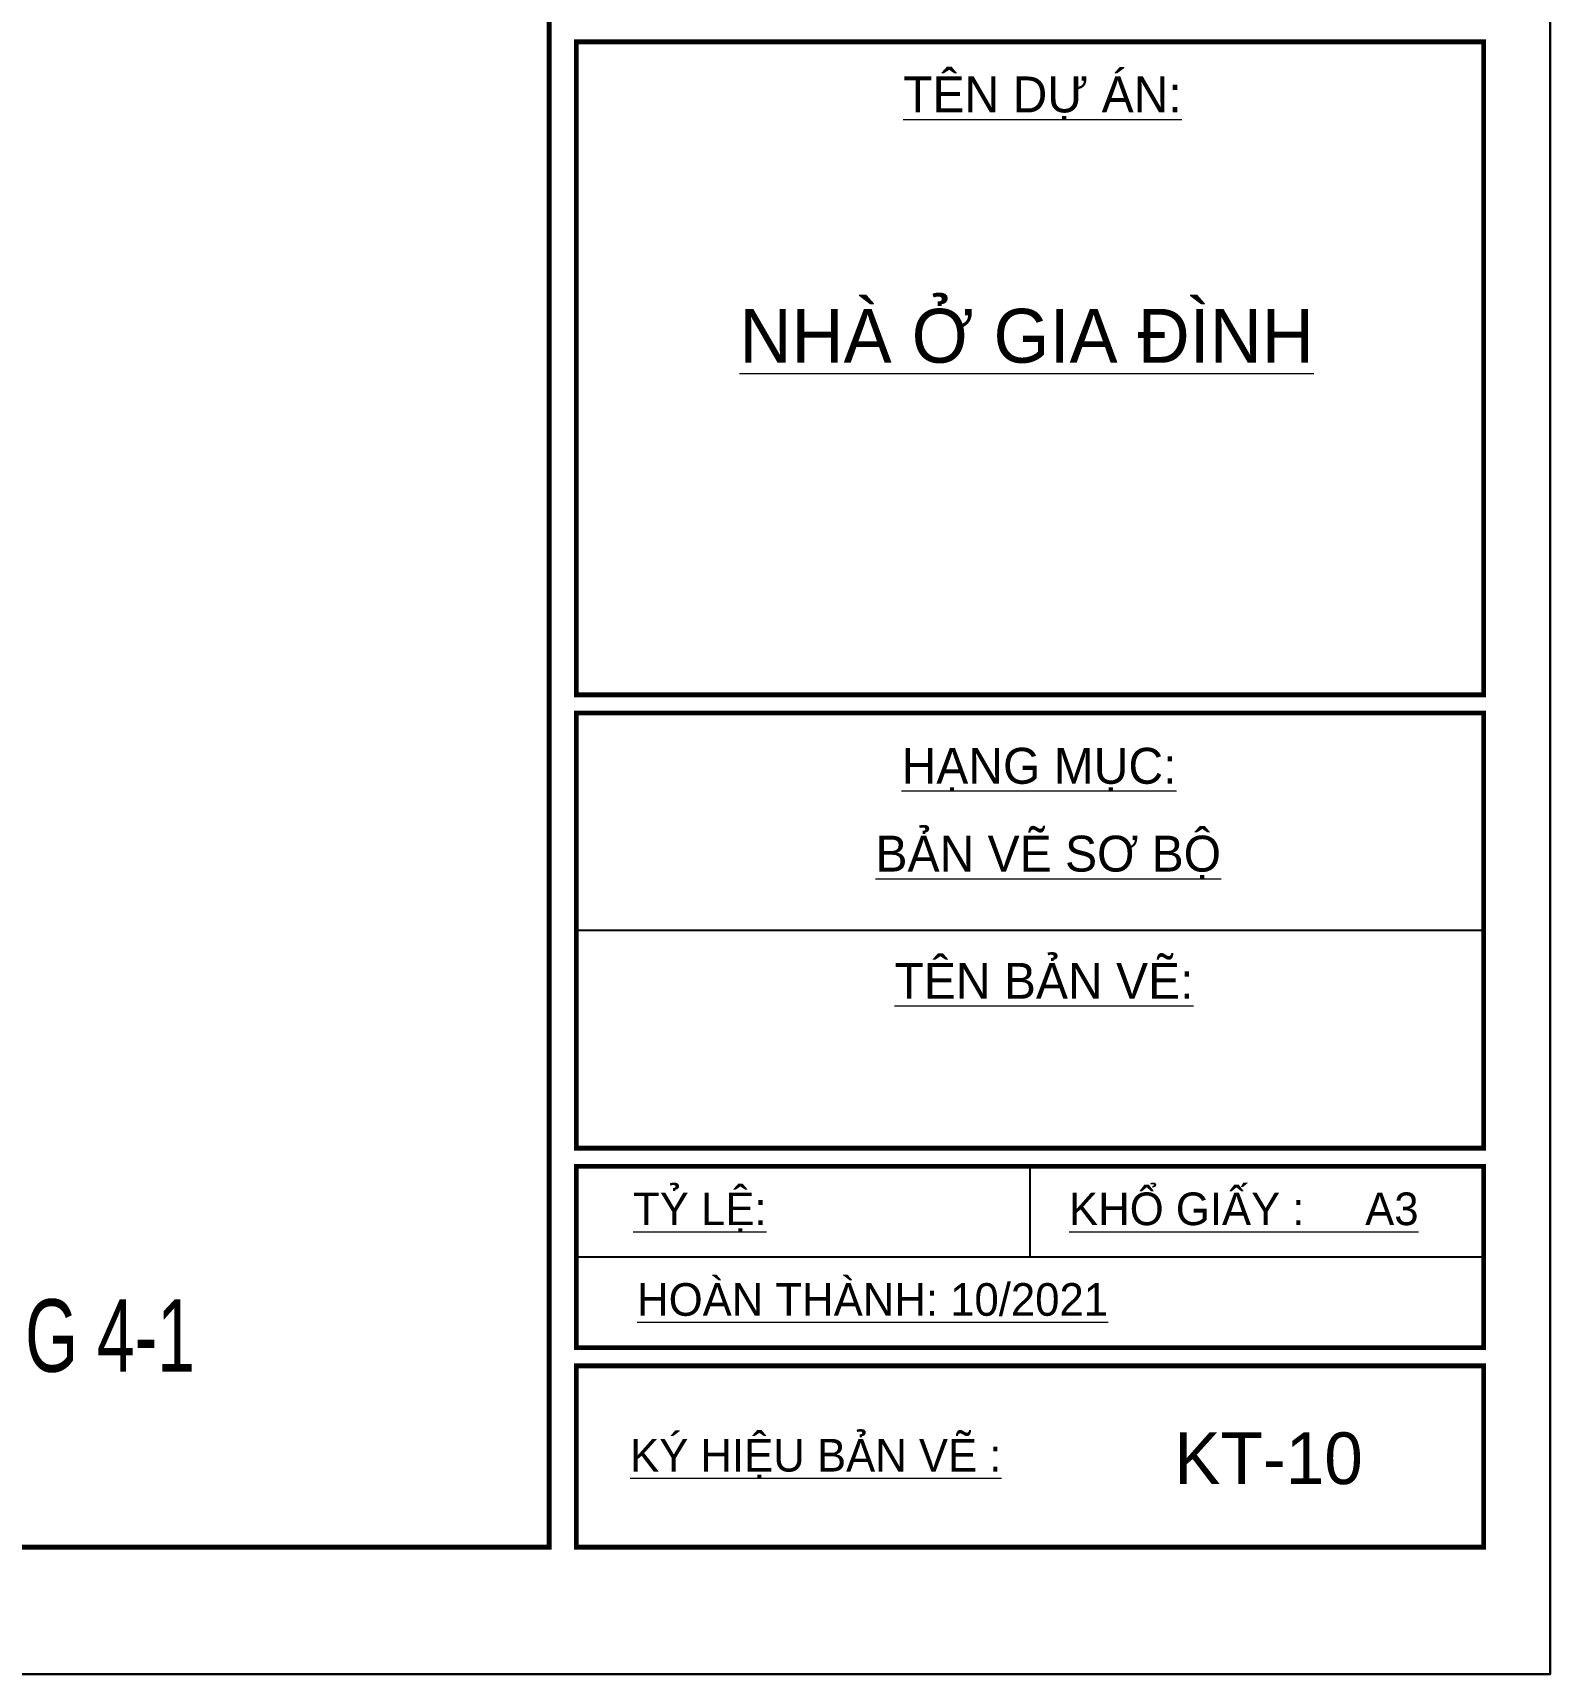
# Model space of a CAD drawing. Header units: millimetres. Extents: x 1336014 to 2939047, y -333549 to -60566.
# Drawn here: x 1439147 to 1445418, y -161916 to -155129 of the extents above; entities that cross this region are included whole.
import ezdxf
from ezdxf.enums import TextEntityAlignment as Align

# ---------------------------------------------------------------- set-up
doc = ezdxf.new("R2010")
doc.units = ezdxf.units.MM
doc.header["$MEASUREMENT"] = 0
for name, color, linetype, lineweight in [('05.Text', 253, 'Continuous', 18), ('11.Khung bo', 32, 'Continuous', 50), ('12.Khung', 36, 'Continuous', 25)]:
    doc.layers.add(name, color=color, linetype=linetype, lineweight=lineweight)
doc.layers.add('Tpl_Bound', color=1, linetype='Continuous', plot=False)
doc.styles.add('TT5_Ghi chu 1', font='', dxfattribs={"width": 0.7, "height": 240})
doc.styles.add('VnAvantH', font='')
doc.styles.get('TT5_Ghi chu 1').set_extended_font_data('.VnBlackH')
doc.styles.get('VnAvantH').set_extended_font_data('.VnAvantH')

# ---------------------------------------------------------------- blocks, each defined once
blk = doc.blocks.new('100')
at = {"layer": '11.Khung bo', "const_width": 26.7}
for points in [[(1860913, -945239.8), (1860913, -916940.1), (1896062.6, -916940.1), (1896062.6, -945239.8)], [(1860913, -945239.8), (1860913, -916940.1), (1896062.6, -916940.1), (1896062.6, -945239.8)], [(1860913, -945239.8), (1860913, -916940.1), (1896062.6, -916940.1), (1896062.6, -945239.8)], [(1896212.6, -940539.9), (1901212.6, -940539.9), (1901212.6, -936939.9), (1896212.6, -936939.9)], [(1896212.6, -940539.9), (1901212.6, -940539.9), (1901212.6, -936939.9), (1896212.6, -936939.9)], [(1896212.6, -940539.9), (1901212.6, -940539.9), (1901212.6, -936939.9), (1896212.6, -936939.9)], [(1896212.6, -943039.8), (1901212.6, -943039.8), (1901212.6, -940639.9), (1896212.6, -940639.9)], [(1896212.6, -943039.8), (1901212.6, -943039.8), (1901212.6, -940639.9), (1896212.6, -940639.9)], [(1896212.6, -943039.8), (1901212.6, -943039.8), (1901212.6, -940639.9), (1896212.6, -940639.9)], [(1896212.6, -944139.8), (1901212.6, -944139.8), (1901212.6, -943139.8), (1896212.6, -943139.8)], [(1896212.6, -944139.8), (1901212.6, -944139.8), (1901212.6, -943139.8), (1896212.6, -943139.8)], [(1896212.6, -944139.8), (1901212.6, -944139.8), (1901212.6, -943139.8), (1896212.6, -943139.8)], [(1896212.6, -945239.8), (1901212.6, -945239.8), (1901212.6, -944239.8), (1896212.6, -944239.8)], [(1896212.6, -945239.8), (1901212.6, -945239.8), (1901212.6, -944239.8), (1896212.6, -944239.8)], [(1896212.6, -945239.8), (1901212.6, -945239.8), (1901212.6, -944239.8), (1896212.6, -944239.8)]]:
    blk.add_lwpolyline(points, close=True, dxfattribs=at)
at = {"layer": '12.Khung'}
for p, q in [((1901212.6, -941839.8), (1896212.6, -941839.8)), ((1901212.6, -941839.8), (1896212.6, -941839.8)), ((1901212.6, -941839.8), (1896212.6, -941839.8)), ((1898712.6, -943639.8), (1898712.6, -943139.8)), ((1898712.6, -943639.8), (1898712.6, -943139.8)), ((1898712.6, -943639.8), (1898712.6, -943139.8)), ((1901212.6, -943639.8), (1896212.6, -943639.8)), ((1901212.6, -943639.8), (1896212.6, -943639.8)), ((1901212.6, -943639.8), (1896212.6, -943639.8))]:
    blk.add_line(p, q, dxfattribs=at)
blk.add_lwpolyline([(1901579.2, -945939.8), (1901579.2, -916240.1), (1859579.6, -916240.1), (1859579.6, -945939.8)], close=True, dxfattribs=at)
blk.add_lwpolyline([(1901579.2, -945939.8), (1901579.2, -916240.1), (1859579.6, -916240.1), (1859579.6, -945939.8)], close=True, dxfattribs=at)
blk.add_lwpolyline([(1901579.2, -945939.8), (1901579.2, -916240.1), (1859579.6, -916240.1), (1859579.6, -945939.8)], close=True, dxfattribs=at)
at = {"layer": '05.Text', "style": 'VnAvantH'}
for s, height, p in [('%%Utªn Dù ¸N:', 197.998, (1898013.5, -937328.6)), ('%%Unhµ ë gia ®×nh', 296.997, (1897111.5, -938708.8)), ('%%Uh¹ng môc:', 197.998, (1898004.7, -941030.4)), ('%%Uh¹ng môc:', 197.998, (1898004.7, -941030.4)), ('%%Uh¹ng môc:', 197.998, (1898004.7, -941030.4)), ('%%Ub¶n vÏ s¬ bé', 197.998, (1897861, -941514.7)), ('%%Ub¶n vÏ s¬ bé', 197.998, (1897861, -941514.7)), ('%%Ub¶n vÏ s¬ bé', 197.998, (1897861, -941514.7)), ('%%Utªn b¶n vÏ:', 197.998, (1897965.6, -942216.1)), ('%%Utªn b¶n vÏ:', 197.998, (1897965.6, -942216.1)), ('%%Utªn b¶n vÏ:', 197.998, (1897965.6, -942216.1)), ('%%Utû lÖ:', 180, (1896524.8, -943464.1)), ('%%UKHæ GIÊY :     A3', 179.998, (1898927.8, -943464.1)), ('%%Uhoµn thµnh: 10/2021', 179.998, (1896547.5, -943963.8)), ('%%Uký hiÖu b¶n vÏ :', 179.998, (1896508.5, -944822.8))]:
    blk.add_text(s, height=height, dxfattribs=at).set_placement(p)

msp = doc.modelspace()

# ---------------------------------------------------------------- linework, layer by layer
at = {"layer": 'Tpl_Bound', "color": 1}
msp.add_lwpolyline([(1413918.7, -161916.3), (1413918.7, -139641.5), (1445418.4, -139641.5), (1445418.4, -161916.3)], close=True, dxfattribs=at)

# ---------------------------------------------------------------- block references
at = {"layer": '05.Text', "xscale": 0.75, "yscale": 0.75, "zscale": 0.75}
msp.add_blockref('100', (19234, 547538.6), dxfattribs=at)

# ---------------------------------------------------------------- texts
at = {"layer": '05.Text', "style": 'TT5_Ghi chu 1', "width": 0.7}
msp.add_text('mÆt ®øng 4-1', height=300, dxfattribs=at).set_placement((1437798.4, -160665.9))
at = {"layer": '05.Text', "style": 'VnAvantH'}
msp.add_text('KT-10', height=213.84, dxfattribs=at).set_placement((1444643.9, -161130.3), align=Align.RIGHT)

doc.saveas('drawing.dxf')
